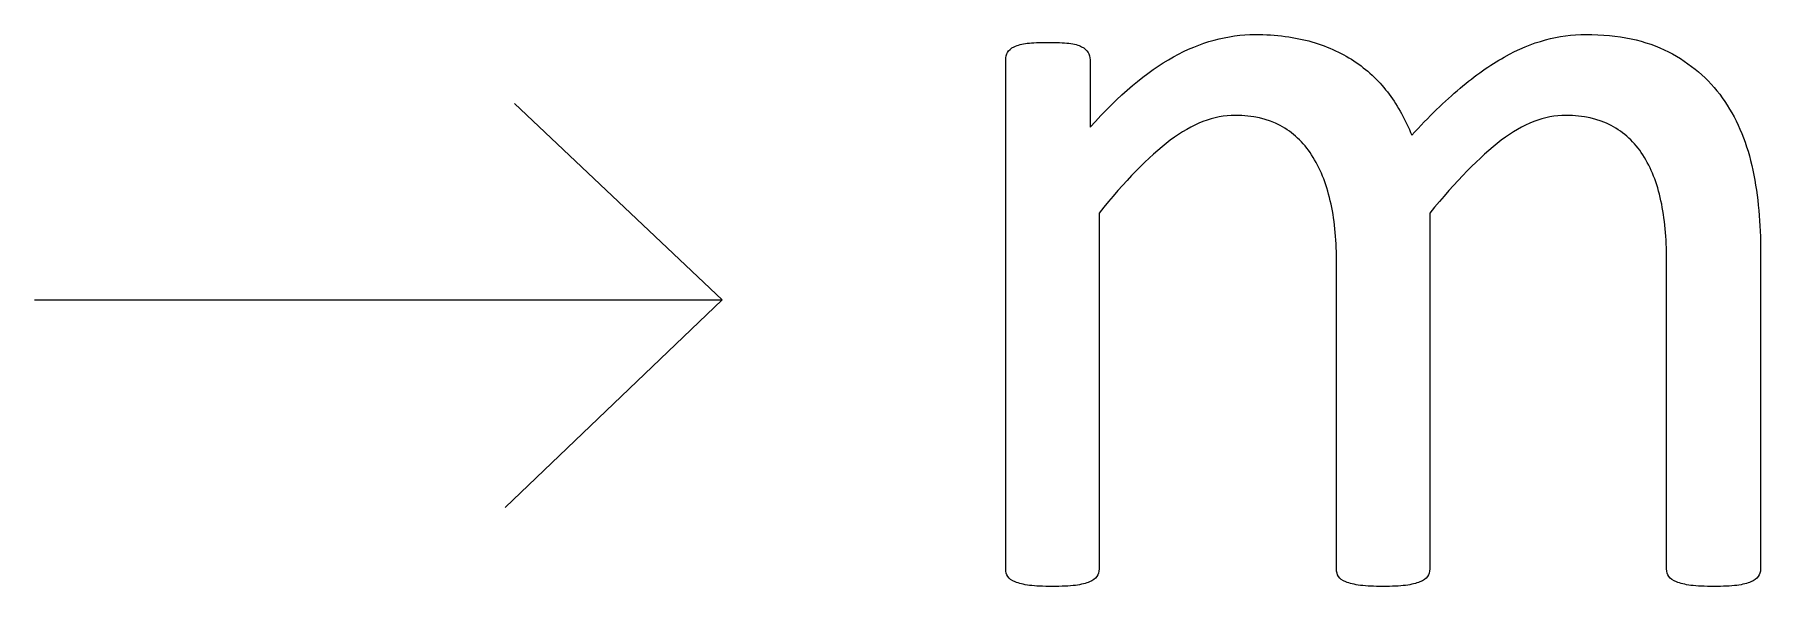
# Model space of a CAD drawing. Extents: x 699 to 13006, y 967 to 6587.
# Drawn here: x 8829 to 9922, y 1603 to 1953 of the extents above; entities that cross this region are included whole.
import ezdxf

# ---------------------------------------------------------------- set-up
doc = ezdxf.new("R2010")
doc.units = 0
doc.layers.add('Plantilla_LASERCUT_Illustrator_V2.0', color=7, linetype='CONTINUOUS')

msp = doc.modelspace()

# ---------------------------------------------------------------- linework, layer by layer
at = {"layer": 'Plantilla_LASERCUT_Illustrator_V2.0', "color": 7}
for points in [[(9444.422964, 1614.182485), (9444.422964, 1936.448477)], [(9497.774963, 1936.448477), (9497.774963, 1893.837478)], [(9503.504962, 1839.410479), (9503.504962, 1614.182485)], [(9712.976957, 1839.410479), (9712.976957, 1614.182485)], [(9922.449952, 1817.92548), (9922.449952, 1614.182485)], [(9653.894959, 1614.182485), (9653.894959, 1810.04848)], [(9863.009953, 1614.182485), (9863.009953, 1810.04848)]]:
    msp.add_lwpolyline(points, dxfattribs=at)
at = {"layer": 'Plantilla_LASERCUT_Illustrator_V2.0', "color": 1}
for points in [[(9133.084772, 1908.868077), (9264.817768, 1784.59008), (9127.306772, 1653.074084)], [(8829.143379, 1784.58968), (9264.818368, 1784.58968)]]:
    msp.add_lwpolyline(points, dxfattribs=at)
at = {"layer": 'Plantilla_LASERCUT_Illustrator_V2.0', "color": 7}
for points in [[(9449.793964, 1944.863476), (9451.941964, 1945.937476), (9454.681964, 1946.653476), (9458.028964, 1947.011476)], [(9458.028964, 1947.011476), (9461.369963, 1947.369476), (9465.783963, 1947.548476), (9471.277963, 1947.548476)], [(9471.277963, 1947.548476), (9476.525963, 1947.548476), (9480.884963, 1947.369476), (9484.346963, 1947.011476)], [(9484.346963, 1947.011476), (9487.804963, 1946.653476), (9490.490963, 1945.937476), (9492.403963, 1944.863476)], [(9550.590961, 1938.417477), (9567.654961, 1947.845476), (9584.90496, 1952.561476), (9602.33296, 1952.561476)], [(9602.33296, 1952.561476), (9615.69896, 1952.561476), (9627.693959, 1951.005476), (9638.318959, 1947.906476)], [(9638.318959, 1947.906476), (9648.937959, 1944.801476), (9658.308959, 1940.443476), (9666.427958, 1934.836477)], [(9760.062956, 1938.238477), (9769.014956, 1943.251476), (9777.726956, 1946.888476), (9786.202955, 1949.160476)], [(9786.202955, 1949.160476), (9794.672955, 1951.426476), (9803.211955, 1952.561476), (9811.804955, 1952.561476)], [(9811.804955, 1952.561476), (9832.572954, 1952.561476), (9849.994954, 1948.919476), (9864.083953, 1941.640476)], [(9444.422964, 1936.448477), (9444.422964, 1938.356477), (9444.779964, 1939.967477), (9445.496964, 1941.282476)], [(9445.496964, 1941.282476), (9446.212964, 1942.591476), (9447.644964, 1943.788476), (9449.793964, 1944.863476)], [(9492.403963, 1944.863476), (9494.311963, 1943.788476), (9495.681963, 1942.591476), (9496.521963, 1941.282476)], [(9496.521963, 1941.282476), (9497.355963, 1939.967477), (9497.774963, 1938.356477), (9497.774963, 1936.448477)], [(9497.774963, 1893.837478), (9515.912962, 1914.124477), (9533.520962, 1928.984477), (9550.590961, 1938.417477)], [(9732.133957, 1918.544477), (9741.801956, 1926.657477), (9751.111956, 1933.225477), (9760.062956, 1938.238477)], [(9864.083953, 1941.640476), (9878.166953, 1934.355477), (9889.562953, 1924.631477), (9898.279953, 1912.456477)], [(9666.427958, 1934.836477), (9674.539958, 1929.225477), (9681.466958, 1922.538477), (9687.195958, 1914.785477)], [(9687.195958, 1914.785477), (9692.924958, 1907.025477), (9697.697958, 1898.369478), (9701.517957, 1888.824478)], [(9701.517957, 1888.824478), (9712.260957, 1900.517477), (9722.465957, 1910.426477), (9732.133957, 1918.544477)], [(9898.279953, 1912.456477), (9906.990952, 1900.283477), (9913.195952, 1886.015478), (9916.898952, 1869.667478)], [(9589.79996, 1901.357477), (9576.192961, 1901.357477), (9562.463961, 1896.104478), (9548.621961, 1885.601478)], [(9618.26596, 1894.911478), (9610.26596, 1899.208478), (9600.77596, 1901.357477), (9589.79996, 1901.357477)], [(9638.138959, 1876.291478), (9632.886959, 1884.404478), (9626.262959, 1890.615478), (9618.26596, 1894.911478)], [(9799.271955, 1901.357477), (9785.665955, 1901.357477), (9771.997956, 1896.104478), (9758.272956, 1885.601478)], [(9827.918954, 1894.911478), (9819.800955, 1899.208478), (9810.248955, 1901.357477), (9799.271955, 1901.357477)], [(9847.970954, 1876.291478), (9842.717954, 1884.404478), (9836.029954, 1890.615478), (9827.918954, 1894.911478)], [(9548.621961, 1885.601478), (9534.773962, 1875.094478), (9519.734962, 1859.697479), (9503.504962, 1839.410479)], [(9758.272956, 1885.601478), (9744.543956, 1875.094478), (9729.447957, 1859.697479), (9712.976957, 1839.410479)], [(9649.955959, 1847.287479), (9647.326959, 1858.506479), (9643.387959, 1868.174478), (9638.138959, 1876.291478)], [(9859.428954, 1847.287479), (9857.039954, 1858.506479), (9853.217954, 1868.174478), (9847.970954, 1876.291478)], [(9916.898952, 1869.667478), (9920.597952, 1853.314479), (9922.449952, 1836.064479), (9922.449952, 1817.92548)], [(9653.894959, 1810.04848), (9653.894959, 1823.655479), (9652.580959, 1836.064479), (9649.955959, 1847.287479)], [(9863.009953, 1810.04848), (9863.009953, 1823.655479), (9861.810953, 1836.064479), (9859.428954, 1847.287479)], [(9445.675964, 1609.348485), (9444.836964, 1610.658485), (9444.422964, 1612.269485), (9444.422964, 1614.182485)], [(9450.330964, 1605.947485), (9448.058964, 1606.898485), (9446.509964, 1608.034485), (9445.675964, 1609.348485)], [(9502.071962, 1609.348485), (9501.115962, 1608.034485), (9499.564963, 1606.898485), (9497.416963, 1605.947485)], [(9503.504962, 1614.182485), (9503.504962, 1612.269485), (9503.021962, 1610.658485), (9502.071962, 1609.348485)], [(9655.147959, 1609.348485), (9654.308959, 1610.658485), (9653.894959, 1612.269485), (9653.894959, 1614.182485)], [(9659.803959, 1605.947485), (9657.531959, 1606.898485), (9655.981959, 1608.034485), (9655.147959, 1609.348485)], [(9711.544957, 1609.348485), (9710.588957, 1608.034485), (9708.976957, 1606.898485), (9706.710957, 1605.947485)], [(9712.976957, 1614.182485), (9712.976957, 1612.269485), (9712.494957, 1610.658485), (9711.544957, 1609.348485)], [(9864.441953, 1609.348485), (9863.484953, 1610.658485), (9863.009953, 1612.269485), (9863.009953, 1614.182485)], [(9869.275953, 1605.947485), (9867.004953, 1606.898485), (9865.392953, 1608.034485), (9864.441953, 1609.348485)], [(9921.016952, 1609.348485), (9920.060952, 1608.034485), (9918.510952, 1606.898485), (9916.361952, 1605.947485)], [(9922.449952, 1614.182485), (9922.449952, 1612.269485), (9921.967952, 1610.658485), (9921.016952, 1609.348485)], [(9459.461964, 1603.798485), (9455.639964, 1604.280485), (9452.595964, 1604.995485), (9450.330964, 1605.947485)], [(9473.783963, 1603.081485), (9468.054963, 1603.081485), (9463.275963, 1603.322485), (9459.461964, 1603.798485)], [(9488.465963, 1603.798485), (9484.643963, 1603.322485), (9479.748963, 1603.081485), (9473.783963, 1603.081485)], [(9497.416963, 1605.947485), (9495.267963, 1604.995485), (9492.279963, 1604.280485), (9488.465963, 1603.798485)], [(9669.112958, 1603.798485), (9665.174958, 1604.280485), (9662.068958, 1604.995485), (9659.803959, 1605.947485)], [(9683.256958, 1603.081485), (9677.762958, 1603.081485), (9673.051958, 1603.322485), (9669.112958, 1603.798485)], [(9697.579958, 1603.798485), (9693.758958, 1603.322485), (9688.985958, 1603.081485), (9683.256958, 1603.081485)], [(9706.710957, 1605.947485), (9704.437957, 1604.995485), (9701.394957, 1604.280485), (9697.579958, 1603.798485)], [(9878.406953, 1603.798485), (9874.585953, 1604.280485), (9871.541953, 1604.995485), (9869.275953, 1605.947485)], [(9893.087953, 1603.081485), (9887.117953, 1603.081485), (9882.220953, 1603.322485), (9878.406953, 1603.798485)], [(9907.410952, 1603.798485), (9903.589952, 1603.322485), (9898.816953, 1603.081485), (9893.087953, 1603.081485)], [(9916.361952, 1605.947485), (9914.213952, 1604.995485), (9911.224952, 1604.280485), (9907.410952, 1603.798485)]]:
    msp.add_open_spline(points, degree=3, dxfattribs=at)

doc.saveas('drawing.dxf')
